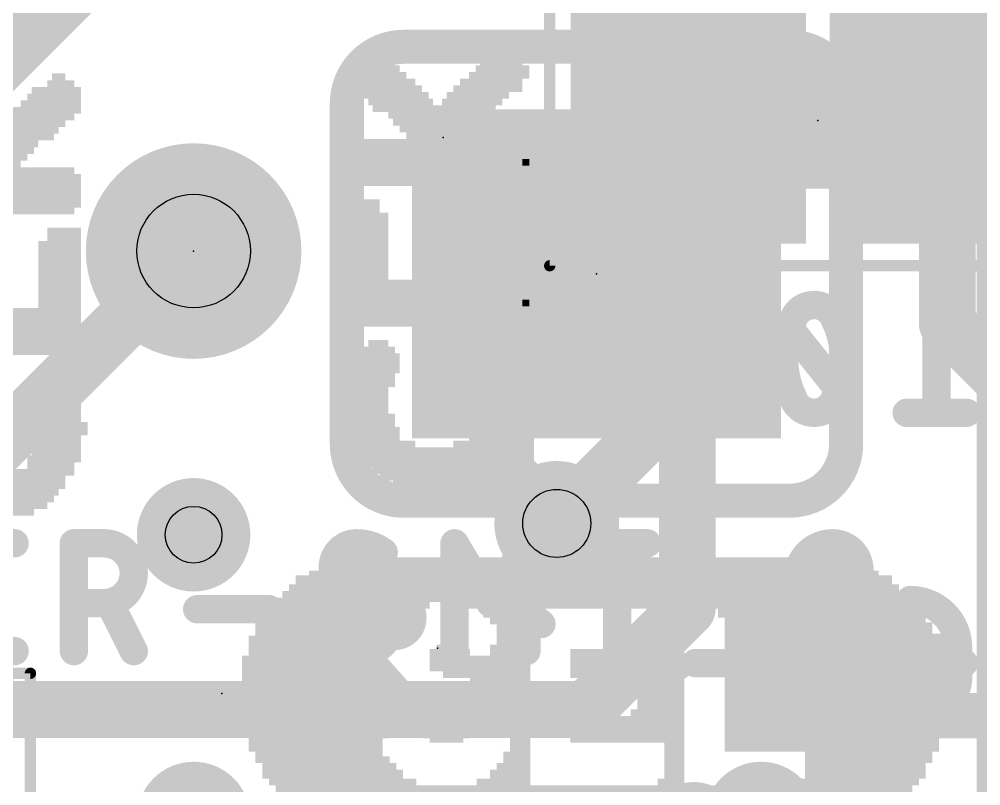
# Model space of a CAD drawing. Extents: x -28.7 to 57.9, y -15.3 to 34.1.
# Drawn here: x 19.539 to 23.844, y 15.386 to 18.818 of the extents above; entities that cross this region are included whole.
import ezdxf

# ---------------------------------------------------------------- set-up
doc = ezdxf.new("R2010")
doc.units = 0
for name, color, linetype in [('1', 12, 'CONTINUOUS'), ('16', 53, 'CONTINUOUS'), ('17', 254, 'CONTINUOUS'), ('18', 110, 'CONTINUOUS'), ('21', 41, 'CONTINUOUS'), ('22', 40, 'CONTINUOUS'), ('23', 53, 'CONTINUOUS'), ('24', 53, 'CONTINUOUS'), ('27', 253, 'CONTINUOUS'), ('28', 253, 'CONTINUOUS'), ('29', 253, 'CONTINUOUS'), ('30', 253, 'CONTINUOUS'), ('32', 253, 'CONTINUOUS'), ('36', 253, 'CONTINUOUS'), ('40', 132, 'CONTINUOUS'), ('44', 253, 'CONTINUOUS'), ('52', 253, 'CONTINUOUS')]:
    doc.layers.add(name, color=color, linetype=linetype)

# ---------------------------------------------------------------- blocks, each defined once
blk = doc.blocks.new('ROUNDP')
at = {"const_width": 0.5}
blk.add_lwpolyline([(0, -0.25, 1), (0, 0.25, 1), (0, -0.25)], format="xyb", dxfattribs=at)
blk = doc.blocks.new('RECT')
blk.add_solid([(-0.5, -0.5), (0.5, -0.5), (-0.5, 0.5), (0.5, 0.5)])
blk = doc.blocks.new('ROUNDV')
at = {"const_width": 0.5}
blk.add_lwpolyline([(0, -0.25, 1), (0, 0.25, 1), (0, -0.25)], format="xyb", dxfattribs=at)

msp = doc.modelspace()

# ---------------------------------------------------------------- linework, layer by layer
at = {"layer": '1', "const_width": 0.254}
for points in [[(23.9522, 18.5913), (20.1915, 22.352)], [(20.32, 19.4818), (17.9832, 17.145)], [(23.9522, 12.5222), (23.9522, 18.5913)], [(18.918, 16.378), (20.32, 17.78)], [(21.717, 17.6784), (21.717, 16.7894)], [(22.5298, 16.1798), (22.5298, 17.6784)], [(21.717, 16.7894), (21.9456, 16.5608)], [(22.078, 15.728), (22.5298, 16.1798)], [(15.87, 15.728), (22.078, 15.728)]]:
    msp.add_lwpolyline(points, dxfattribs=at)
at = {"layer": '1', "const_width": 0.127}
for points in [[(24.0157, 18.5913, 1), (23.8887, 18.5913)], [(20.3649, 17.7351, 1), (20.2751, 17.8249)], [(21.7805, 17.6784, 1), (21.6535, 17.6784)], [(22.5933, 17.6784, 1), (22.4663, 17.6784)], [(21.7619, 16.8343, 1), (21.6721, 16.7445)], [(21.6535, 16.7894, 1), (21.7805, 16.7894)], [(21.9007, 16.5159, 1), (21.9905, 16.6057)], [(22.5747, 16.1349, 1), (22.4849, 16.2247)], [(22.4663, 16.1798, 1), (22.5933, 16.1798)], [(22.078, 15.6645, 1), (22.078, 15.7915)], [(22.0331, 15.7729, 1), (22.1229, 15.6831)]]:
    msp.add_lwpolyline(points, format="xyb", dxfattribs=at)
at = {"layer": '16', "const_width": 0.254}
for points in [[(22.534, 18.3642), (22.534, 17.1492)], [(23.694, 18.3642), (23.694, 17.454)], [(23.694, 17.454), (24.9682, 16.1798)], [(22.534, 17.1492), (21.9456, 16.5608)]]:
    msp.add_lwpolyline(points, dxfattribs=at)
at = {"layer": '16', "const_width": 0.127}
for points in [[(22.5975, 18.3642, 1), (22.4705, 18.3642)], [(23.7575, 18.3642, 1), (23.6305, 18.3642)], [(23.7389, 17.4989, 1), (23.6491, 17.4091)], [(23.6305, 17.454, 1), (23.7575, 17.454)], [(22.5789, 17.1043, 1), (22.4891, 17.1941)], [(22.4705, 17.1492, 1), (22.5975, 17.1492)], [(21.9007, 16.6057, 1), (21.9905, 16.5159)]]:
    msp.add_lwpolyline(points, format="xyb", dxfattribs=at)
at = {"layer": '21'}
for points, const_width in [([(21.2598, 18.6944, 0.4142), (21.0058, 18.4404)], 0.1524), ([(21.2598, 18.7325, 1), (21.2598, 18.6563)], 0.0762), ([(21.2598, 18.6563, 1), (21.2598, 18.7325)], 0.0762), ([(23.241, 18.4404, 0.4142), (22.987, 18.6944)], 0.1524), ([(22.987, 18.7325, 1), (22.987, 18.6563)], 0.0762), ([(22.987, 18.6563, 1), (22.987, 18.7325)], 0.0762), ([(21.0439, 18.4404, 1), (20.9677, 18.4404)], 0.0762), ([(23.2791, 18.4404, 1), (23.2029, 18.4404)], 0.0762), ([(20.9677, 18.4404, 1), (21.0439, 18.4404)], 0.0762), ([(23.2029, 18.4404, 1), (23.2791, 18.4404)], 0.0762), ([(21.0058, 16.9164, 0.4142), (21.2598, 16.6624)], 0.1524), ([(21.0439, 16.9164, 1), (20.9677, 16.9164)], 0.0762), ([(22.987, 16.6624, 0.4142), (23.241, 16.9164)], 0.1524), ([(23.2791, 16.9164, 1), (23.2029, 16.9164)], 0.0762), ([(20.9677, 16.9164, 1), (21.0439, 16.9164)], 0.0762), ([(23.2029, 16.9164, 1), (23.2791, 16.9164)], 0.0762), ([(21.2598, 16.7005, 1), (21.2598, 16.6243)], 0.0762), ([(21.2598, 16.6243, 1), (21.2598, 16.7005)], 0.0762), ([(22.987, 16.7005, 1), (22.987, 16.6243)], 0.0762), ([(22.987, 16.6243, 1), (22.987, 16.7005)], 0.0762)]:
    msp.add_lwpolyline(points, format="xyb", dxfattribs=dict(at, const_width=const_width))
at = {"layer": '21', "const_width": 0.1524}
for points in [[(21.2598, 18.6944), (22.987, 18.6944)], [(21.0058, 16.9164), (21.0058, 18.4404)], [(23.241, 16.9164), (23.241, 18.4404)], [(22.987, 16.6624), (21.2598, 16.6624)]]:
    msp.add_lwpolyline(points, dxfattribs=at)
at = {"layer": '22', "const_width": 0.2032}
for points in [[(24.86, 15.7), (23.21, 15.7)], [(23.21, 15.7), (23.21, 14.95)]]:
    msp.add_lwpolyline(points, dxfattribs=at)
at = {"layer": '22'}
for points, const_width in [([(23.21, 15.7508, 1), (23.21, 15.6492)], 0.1016), ([(23.2608, 15.7, 1), (23.1592, 15.7)], 0.1016), ([(22.56, 15.0984, 1), (22.56, 15.3016, 1), (22.56, 15.0984)], 0.2032)]:
    msp.add_lwpolyline(points, format="xyb", dxfattribs=dict(at, const_width=const_width))
at = {"layer": '23'}
for p in [(20.32, 17.78), (22.1234, 17.6784), (20.447, 15.7988)]:
    msp.add_point(p, dxfattribs=at)
at = {"layer": '24'}
for p in [(23.114, 18.3642), (21.4376, 18.288), (21.4122, 16.002)]:
    msp.add_point(p, dxfattribs=at)
at = {"layer": '27', "const_width": 0.127}
for points in [[(19.304, 16.4719), (19.5185, 16.4719)], [(19.7839, 15.9893), (19.7839, 16.4719)], [(19.7839, 16.4719), (19.918, 16.4719)], [(21.4881, 15.9893), (21.4881, 16.4719)], [(21.4881, 16.4719), (21.649, 16.2038)], [(21.649, 16.2038), (21.8098, 16.4719)], [(21.8098, 16.4719), (21.8098, 15.9893)], [(22.0818, 16.4719), (22.35, 16.4719)], [(22.2159, 15.9893), (22.2159, 16.4719)], [(21.1442, 16.1904), (20.9967, 16.2708)], [(23.2607, 16.2574), (23.0328, 15.9893)], [(19.918, 16.2038), (19.7839, 16.2038)], [(20.0521, 15.9893), (19.9448, 16.2038)], [(20.336, 16.177), (20.6577, 16.177)], [(19.5185, 15.9893), (19.304, 15.9893)], [(23.0328, 15.9893), (23.3009, 15.9893)], [(22.5659, 15.9357), (22.7803, 15.9357)], [(23.5534, 15.9357), (23.7679, 15.9357)]]:
    msp.add_lwpolyline(points, dxfattribs=at)
at = {"layer": '27'}
for points, const_width in [([(19.5185, 16.4402, 1), (19.5185, 16.5037)], 0.0635), ([(19.8157, 16.4719, 1), (19.7522, 16.4719)], 0.0635), ([(19.7839, 16.5037, 1), (19.7839, 16.4402)], 0.0635), ([(19.918, 16.2038, 1), (19.918, 16.4719)], 0.127), ([(19.918, 16.5037, 1), (19.918, 16.4402)], 0.0635), ([(19.918, 16.4402, 1), (19.918, 16.5037)], 0.0635), ([(21.0504, 16.4719, 0.4142), (20.9431, 16.3647)], 0.127), ([(21.171, 16.4317, 0.1623), (21.0504, 16.4719)], 0.127), ([(21.0504, 16.5036, 1), (21.0504, 16.4402)], 0.0635), ([(21.0504, 16.4401, 1), (21.0504, 16.5036)], 0.0635), ([(21.5199, 16.4719, 1), (21.4564, 16.4719)], 0.0635), ([(21.5153, 16.4882, 1), (21.4609, 16.4556)], 0.0635), ([(21.8416, 16.4719, 1), (21.7781, 16.4719)], 0.0635), ([(21.8371, 16.4556, 1), (21.7826, 16.4882)], 0.0635), ([(22.0818, 16.5037, 1), (22.0818, 16.4402)], 0.0635), ([(22.2477, 16.4719, 1), (22.1842, 16.4719)], 0.0635), ([(22.35, 16.4402, 1), (22.35, 16.5037)], 0.0635), ([(23.1803, 16.4719, 0.3252), (23.0328, 16.3647)], 0.127), ([(23.3009, 16.3512, 0.4142), (23.1803, 16.4719)], 0.127), ([(23.1803, 16.5036, 1), (23.1803, 16.4401)], 0.0635), ([(23.1803, 16.4402, 1), (23.1803, 16.5036)], 0.0635), ([(21.152, 16.4063, 1), (21.1901, 16.4571)], 0.0635), ([(20.9431, 16.3647, 0.2656), (20.9967, 16.2708)], 0.127), ([(20.9749, 16.3647, 1), (20.9114, 16.3647)], 0.0635), ([(23.0026, 16.3744, 1), (23.063, 16.3549)], 0.0635), ([(23.2607, 16.2574, 0.2053), (23.3009, 16.3512)], 0.127), ([(23.3327, 16.3512, 1), (23.2692, 16.3512)], 0.0635), ([(20.9114, 16.3647, 1), (20.9749, 16.3647)], 0.0635), ([(23.2692, 16.3512, 1), (23.3327, 16.3512)], 0.0635), ([(21.0119, 16.2987, 1), (20.9815, 16.2429)], 0.0635), ([(20.9806, 16.2435, 1), (21.0129, 16.2982)], 0.0635), ([(23.2849, 16.2368, 1), (23.2365, 16.278)], 0.0635), ([(23.2388, 16.2804, 1), (23.2826, 16.2344)], 0.0635), ([(19.7839, 16.2355, 1), (19.7839, 16.172)], 0.0635), ([(19.918, 16.2355, 1), (19.918, 16.172)], 0.0635), ([(19.9732, 16.218, 1), (19.9164, 16.1896)], 0.0635), ([(19.918, 16.172, 1), (19.918, 16.2355)], 0.0635), ([(20.336, 16.2087, 1), (20.336, 16.1452)], 0.0635), ([(20.6577, 16.1452, 1), (20.6577, 16.2087)], 0.0635), ([(21.1978, 16.0965, 0.2656), (21.1442, 16.1904)], 0.127), ([(21.1603, 16.2177, 1), (21.1281, 16.163)], 0.0635), ([(21.129, 16.1625, 1), (21.1594, 16.2183)], 0.0635), ([(21.6218, 16.2201, 1), (21.6762, 16.1875)], 0.0635), ([(21.6218, 16.1875, 1), (21.6762, 16.2201)], 0.0635), ([(21.0906, 15.9893, 0.4142), (21.1978, 16.0965)], 0.127), ([(21.2296, 16.0965, 1), (21.1661, 16.0965)], 0.0635), ([(20.9297, 16.0563, 0.2), (21.0906, 15.9893)], 0.127), ([(20.9523, 16.0787, 1), (20.9072, 16.034)], 0.0635), ([(21.1661, 16.0965, 1), (21.2296, 16.0965)], 0.0635), ([(19.5185, 15.9575, 1), (19.5185, 16.021)], 0.0635), ([(19.7522, 15.9893, 1), (19.8157, 15.9893)], 0.0635), ([(20.0237, 15.9751, 1), (20.0805, 16.0035)], 0.0635), ([(21.0906, 16.021, 1), (21.0906, 15.9575)], 0.0635), ([(21.0906, 15.9576, 1), (21.0906, 16.021)], 0.0635), ([(21.4564, 15.9893, 1), (21.5199, 15.9893)], 0.0635), ([(21.7781, 15.9893, 1), (21.8416, 15.9893)], 0.0635), ([(22.1842, 15.9893, 1), (22.2477, 15.9893)], 0.0635), ([(23.0328, 16.021, 1), (23.0328, 15.9575)], 0.0635), ([(23.0086, 16.0099, 1), (23.057, 15.9687)], 0.0635), ([(23.3009, 15.9575, 1), (23.3009, 16.021)], 0.0635), ([(22.5659, 15.9674, 1), (22.5659, 15.9039)], 0.0635), ([(22.7803, 15.9039, 1), (22.7803, 15.9674)], 0.0635), ([(23.5534, 15.9674, 1), (23.5534, 15.9039)], 0.0635), ([(23.7679, 15.9039, 1), (23.7679, 15.9674)], 0.0635)]:
    msp.add_lwpolyline(points, format="xyb", dxfattribs=dict(at, const_width=const_width))
at = {"layer": '28', "const_width": 0.127}
for points in [[(22.6625, 17.0561), (22.6625, 17.5387)], [(23.78, 17.4315), (23.6459, 17.5387)], [(23.6459, 17.5387), (23.6459, 17.0561)], [(23.2046, 17.1633), (22.9901, 17.4315)], [(22.448, 17.3778), (22.6625, 17.217)], [(22.448, 17.0561), (22.5687, 17.284)], [(23.78, 17.0561), (23.5119, 17.0561)], [(21.2992, 15.7353), (20.8702, 16.2179)], [(21.8771, 16.1107), (21.743, 16.2179)], [(21.743, 16.2179), (21.743, 15.7353)], [(22.8794, 15.7353), (22.7721, 16.2179)], [(23.2011, 16.2179), (23.0938, 15.7353)], [(22.9866, 16.057), (22.8794, 15.7353)], [(23.0938, 15.7353), (22.9866, 16.057)], [(23.7424, 16.0034), (23.5816, 16.0034)], [(23.7424, 15.8694), (23.7424, 16.0034)], [(22.4891, 15.923), (22.1674, 15.923)], [(23.4743, 15.8962), (23.4743, 15.8694)], [(21.8771, 15.7353), (21.609, 15.7353)]]:
    msp.add_lwpolyline(points, dxfattribs=at)
at = {"layer": '28'}
for points, const_width in [([(22.6942, 17.5387, 1), (22.6307, 17.5387)], 0.0635), ([(23.0973, 17.5387, 0.3205), (23.0035, 17.4717)], 0.127), ([(23.1911, 17.4717, 0.3205), (23.0973, 17.5387)], 0.127), ([(23.0973, 17.5704, 1), (23.0973, 17.507)], 0.0635), ([(23.0973, 17.507, 1), (23.0973, 17.5704)], 0.0635), ([(23.6658, 17.5635, 1), (23.6261, 17.5139)], 0.0635), ([(23.6777, 17.5387, 1), (23.6142, 17.5387)], 0.0635), ([(23.0035, 17.4717, 0.1139), (22.9633, 17.2974)], 0.127), ([(23.032, 17.4578, 1), (22.9749, 17.4856)], 0.0635), ([(23.2314, 17.2974, 0.1139), (23.1911, 17.4717)], 0.127), ([(23.2197, 17.4856, 1), (23.1626, 17.4578)], 0.0635), ([(23.0149, 17.4513, 1), (22.9653, 17.4116)], 0.0635), ([(22.9734, 17.482, 1), (23.0335, 17.4614)], 0.0635), ([(23.1611, 17.4614, 1), (23.2212, 17.482)], 0.0635), ([(23.7602, 17.4067, 1), (23.7998, 17.4562)], 0.0635), ([(22.4671, 17.4032, 1), (22.429, 17.3524)], 0.0635), ([(22.5967, 17.2691, 1), (22.5406, 17.2988)], 0.0635), ([(22.9633, 17.2974, 0.1139), (23.0035, 17.1231)], 0.127), ([(22.995, 17.2974, 1), (22.9315, 17.2974)], 0.0635), ([(23.1911, 17.1231, 0.1139), (23.2314, 17.2974)], 0.127), ([(23.2631, 17.2974, 1), (23.1996, 17.2974)], 0.0635), ([(22.9315, 17.2974, 1), (22.995, 17.2974)], 0.0635), ([(23.1996, 17.2974, 1), (23.2631, 17.2974)], 0.0635), ([(22.6434, 17.1916, 1), (22.6815, 17.2424)], 0.0635), ([(23.0335, 17.1334, 1), (22.9734, 17.1128)], 0.0635), ([(23.0035, 17.1231, 0.3204), (23.0973, 17.0561)], 0.127), ([(23.0973, 17.0561, 0.3205), (23.1911, 17.1231)], 0.127), ([(23.2212, 17.1128, 1), (23.1611, 17.1334)], 0.0635), ([(23.1798, 17.1435, 1), (23.2293, 17.1832)], 0.0635), ([(22.9749, 17.1092, 1), (23.032, 17.137)], 0.0635), ([(23.1626, 17.137, 1), (23.2197, 17.1092)], 0.0635), ([(22.4199, 17.071, 1), (22.4761, 17.0412)], 0.0635), ([(23.0973, 17.0878, 1), (23.0973, 17.0244)], 0.0635), ([(23.0973, 17.0244, 1), (23.0973, 17.0878)], 0.0635), ([(23.5119, 17.0878, 1), (23.5119, 17.0244)], 0.0635), ([(23.78, 17.0244, 1), (23.78, 17.0878)], 0.0635), ([(22.6307, 17.0561, 1), (22.6942, 17.0561)], 0.0635), ([(23.6142, 17.0561, 1), (23.6777, 17.0561)], 0.0635), ([(20.8939, 16.239, 1), (20.8464, 16.1968)], 0.0635), ([(21.2992, 16.1375, 1), (21.1383, 16.1375)], 0.127), ([(21.7629, 16.2427, 1), (21.7232, 16.1931)], 0.0635), ([(21.7748, 16.2179, 1), (21.7113, 16.2179)], 0.0635), ([(22.8031, 16.2248, 1), (22.7411, 16.211)], 0.0635), ([(23.2321, 16.211, 1), (23.1701, 16.2248)], 0.0635), ([(23.7424, 16.0034, 0.4142), (23.528, 16.2179)], 0.127), ([(23.528, 16.2496, 1), (23.528, 16.1861)], 0.0635), ([(21.17, 16.1375, 1), (21.1065, 16.1375)], 0.0635), ([(21.1383, 16.1375, 1), (21.2991, 16.1375)], 0.127), ([(21.3309, 16.1375, 1), (21.2674, 16.1375)], 0.0635), ([(21.1065, 16.1375, 1), (21.17, 16.1375)], 0.0635), ([(21.2674, 16.1375, 1), (21.3309, 16.1375)], 0.0635), ([(21.8572, 16.0859, 1), (21.8969, 16.1354)], 0.0635), ([(23.0167, 16.0671, 1), (22.9565, 16.047)], 0.0635), ([(23.0167, 16.047, 1), (22.9565, 16.0671)], 0.0635), ([(23.5816, 16.0034, 0.4142), (23.4743, 15.8962)], 0.127), ([(23.5816, 16.0352, 1), (23.5816, 15.9717)], 0.0635), ([(23.5816, 15.9717, 1), (23.5816, 16.0352)], 0.0635), ([(23.7742, 16.0034, 1), (23.7107, 16.0034)], 0.0635), ([(23.7424, 15.9717, 1), (23.7424, 16.0352)], 0.0635), ([(23.7107, 16.0034, 1), (23.7742, 16.0034)], 0.0635), ([(22.1674, 15.9547, 1), (22.1674, 15.8912)], 0.0635), ([(22.4891, 15.8912, 1), (22.4891, 15.9547)], 0.0635), ([(21.031, 15.8157, 1), (20.8702, 15.8157)], 0.127), ([(23.5061, 15.8962, 1), (23.4426, 15.8962)], 0.0635), ([(23.4743, 15.8694, 1), (23.7424, 15.8694)], 0.127), ([(23.5061, 15.8694, 1), (23.4426, 15.8694)], 0.0635), ([(23.4426, 15.8962, 1), (23.5061, 15.8962)], 0.0635), ([(23.7742, 15.8694, 1), (23.7107, 15.8694)], 0.0635), ([(23.4426, 15.8694, 1), (23.5061, 15.8694)], 0.0635), ([(23.7107, 15.8694, 1), (23.7742, 15.8694)], 0.0635), ([(20.8702, 15.8157, 1), (21.031, 15.8157)], 0.127), ([(20.9019, 15.8157, 1), (20.8384, 15.8157)], 0.0635), ([(20.8384, 15.8157, 1), (20.9019, 15.8157)], 0.0635), ([(21.0628, 15.8157, 1), (20.9993, 15.8157)], 0.0635), ([(20.9993, 15.8157, 1), (21.0628, 15.8157)], 0.0635), ([(21.609, 15.7671, 1), (21.609, 15.7035)], 0.0635), ([(21.8771, 15.7035, 1), (21.8771, 15.7671)], 0.0635), ([(21.2754, 15.7142, 1), (21.3229, 15.7564)], 0.0635), ([(21.7113, 15.7353, 1), (21.7748, 15.7353)], 0.0635), ([(22.8492, 15.7453, 1), (22.9095, 15.7253)], 0.0635), ([(22.8484, 15.7284, 1), (22.9104, 15.7422)], 0.0635), ([(23.0629, 15.7422, 1), (23.1248, 15.7284)], 0.0635), ([(23.0637, 15.7253, 1), (23.124, 15.7453)], 0.0635)]:
    msp.add_lwpolyline(points, format="xyb", dxfattribs=dict(at, const_width=const_width))
at = {"layer": '40', "const_width": 0.0508}
for points in [[(21.914, 19.0142), (21.914, 17.7142)], [(21.914, 17.7142), (24.314, 17.7142)], [(19.5896, 15.89), (17.1896, 15.89)], [(19.5896, 14.59), (19.5896, 15.89)]]:
    msp.add_lwpolyline(points, dxfattribs=at)
at = {"layer": '40', "const_width": 0.0254}
for points in [[(21.914, 17.7269, 1), (21.914, 17.7015)], [(21.9013, 17.7142, 1), (21.9267, 17.7142)], [(19.6023, 15.89, 1), (19.5769, 15.89)], [(19.5896, 15.8773, 1), (19.5896, 15.9027)]]:
    msp.add_lwpolyline(points, format="xyb", dxfattribs=at)
at = {"layer": '44'}
for centre, radius in [((20.32, 17.78), 0.254), ((21.9456, 16.5608), 0.1524), ((20.32, 16.51), 0.127)]:
    msp.add_circle(centre, radius, dxfattribs=at)
at = {"layer": '52', "const_width": 0.1524}
for points in [[(23.3844, 18.5928), (22.8436, 18.5928)], [(22.8436, 18.1356), (23.3844, 18.1356)]]:
    msp.add_lwpolyline(points, dxfattribs=at)
at = {"layer": '52', "const_width": 0.0762}
for points in [[(22.8436, 18.6309, 1), (22.8436, 18.5547)], [(23.3844, 18.5547, 1), (23.3844, 18.6309)], [(22.8436, 18.1737, 1), (22.8436, 18.0975)], [(23.3844, 18.0975, 1), (23.3844, 18.1737)]]:
    msp.add_lwpolyline(points, format="xyb", dxfattribs=at)

# ---------------------------------------------------------------- block references
at = {"layer": '1', "xscale": 0.635, "yscale": 1.27}
for p in [(21.717, 17.6784), (22.5298, 17.6784)]:
    msp.add_blockref('RECT', p, dxfattribs=at)
at = {"layer": '16', "xscale": 0.85, "yscale": 0.9, "rotation": 180}
for p in [(22.534, 18.3642), (23.694, 18.3642)]:
    msp.add_blockref('RECT', p, dxfattribs=at)
at = {"layer": '17', "xscale": 0.762, "yscale": 0.762}
msp.add_blockref('ROUNDP', (20.32, 17.78), dxfattribs=at)
msp.add_blockref('ROUNDP', (20.32, 17.78), dxfattribs=at)
at = {"layer": '18'}
for p, xscale, yscale in [((21.9456, 16.5608), 0.5588, 0.5588), ((21.9456, 16.5608), 0.5588, 0.5588), ((20.32, 16.51), 0.508, 0.508), ((20.32, 16.51), 0.508, 0.508), ((20.32, 15.24), 0.508, 0.508), ((20.32, 15.24), 0.508, 0.508), ((22.86, 15.24), 0.508, 0.508), ((22.86, 15.24), 0.508, 0.508)]:
    msp.add_blockref('ROUNDV', p, dxfattribs=dict(at, xscale=xscale, yscale=yscale))
at = {"layer": '21', "rotation": 90}
for p, xscale, yscale in [((19.5906, 18.9398), 0.27, 0.03), ((19.5606, 18.9248), 0.24, 0.03), ((19.5256, 18.9098), 0.21, 0.04), ((19.7006, 18.44), 0.27, 0.03), ((19.7306, 18.455), 0.24, 0.03), ((19.6106, 18.38), 0.27, 0.03), ((19.6456, 18.395), 0.24, 0.04), ((19.6806, 18.41), 0.27, 0.03), ((19.7656, 18.455), 0.18, 0.04), ((19.8006, 18.455), 0.12, 0.03), ((19.5906, 18.35), 0.27, 0.03), ((19.5256, 18.185), 0.48, 0.04), ((19.5606, 18.32), 0.27, 0.03), ((19.5606, 18.05), 0.21, 0.03), ((19.5906, 18.05), 0.21, 0.03), ((19.6106, 18.05), 0.21, 0.03), ((19.6456, 18.05), 0.21, 0.04), ((19.6806, 18.05), 0.21, 0.03), ((19.7006, 18.05), 0.21, 0.03), ((19.7306, 18.05), 0.21, 0.03), ((19.7656, 18.05), 0.21, 0.04), ((19.8006, 18.05), 0.15, 0.03), ((19.6806, 17.6), 0.57, 0.03), ((19.7006, 17.6), 0.57, 0.03), ((19.7306, 17.6), 0.57, 0.03), ((19.7656, 17.6), 0.57, 0.04), ((19.8006, 17.615), 0.54, 0.03), ((19.6456, 17.57), 0.51, 0.04), ((19.5256, 17.42), 0.21, 0.04), ((19.5606, 17.42), 0.21, 0.03), ((19.5906, 17.42), 0.21, 0.03), ((19.6106, 17.42), 0.21, 0.03), ((19.6106, 17.135), 0.18, 0.03), ((19.6456, 16.94), 0.63, 0.04), ((19.6806, 16.955), 0.6, 0.03), ((19.7006, 16.97), 0.57, 0.03), ((19.7306, 16.97), 0.51, 0.03), ((19.5906, 17.15), 0.09, 0.03), ((19.7656, 16.985), 0.42, 0.04), ((19.8006, 16.985), 0.3, 0.03), ((19.8306, 16.985), 0.06, 0.03), ((19.6106, 16.775), 0.3, 0.03), ((19.5906, 16.73), 0.27, 0.03), ((19.5256, 16.7), 0.21, 0.04), ((19.5606, 16.7), 0.21, 0.03)]:
    msp.add_blockref('RECT', p, dxfattribs=dict(at, xscale=xscale, yscale=yscale))
at = {"layer": '21'}
for p, xscale, yscale in [((22.112, 16.3938), 2.25, 0.03), ((22.112, 16.3638), 2.43, 0.03), ((22.112, 16.3088), 2.67, 0.04), ((22.112, 16.3388), 2.55, 0.02), ((22.112, 16.2738), 2.73, 0.03), ((22.112, 16.2188), 2.85, 0.02), ((22.112, 16.2438), 2.79, 0.03), ((21.017, 16.1938), 0.72, 0.03), ((22.547, 16.1938), 2.04, 0.03), ((20.957, 16.1588), 0.66, 0.04), ((21.722, 16.1588), 0.21, 0.04), ((22.472, 16.1588), 0.09, 0.04), ((23.132, 16.1588), 0.93, 0.04), ((20.912, 16.1038), 0.63, 0.03), ((20.942, 16.1238), 0.63, 0.03), ((21.737, 16.1238), 0.18, 0.03), ((21.752, 16.1038), 0.15, 0.03), ((22.472, 16.1238), 0.09, 0.03), ((22.472, 16.1038), 0.09, 0.03), ((23.147, 16.1238), 0.9, 0.03), ((23.162, 16.1038), 0.93, 0.03), ((20.882, 16.0388), 0.63, 0.04), ((20.897, 16.0738), 0.6, 0.03), ((21.752, 16.0738), 0.15, 0.03), ((21.752, 16.0388), 0.15, 0.04), ((22.472, 16.0738), 0.09, 0.03), ((22.472, 16.0388), 0.09, 0.04), ((23.162, 16.0738), 0.93, 0.03), ((23.177, 16.0388), 0.96, 0.04), ((20.882, 16.0038), 0.63, 0.03), ((21.452, 16.0038), 0.09, 0.03), ((21.737, 16.0038), 0.18, 0.03), ((22.457, 16.0038), 0.12, 0.03), ((23.177, 16.0038), 0.96, 0.03), ((20.852, 15.9538), 0.63, 0.03), ((20.867, 15.9838), 0.6, 0.03), ((21.467, 15.9838), 0.18, 0.03), ((21.602, 15.9538), 0.45, 0.03), ((21.737, 15.9838), 0.18, 0.03), ((22.262, 15.9838), 0.51, 0.03), ((22.262, 15.9538), 0.51, 0.03), ((23.177, 15.9838), 0.96, 0.03), ((23.192, 15.9538), 0.99, 0.03), ((20.867, 15.9188), 0.66, 0.04), ((21.602, 15.9188), 0.45, 0.04), ((22.262, 15.9188), 0.51, 0.04), ((23.192, 15.9188), 0.99, 0.04), ((20.867, 15.8838), 0.66, 0.03), ((21.632, 15.8838), 0.39, 0.03), ((22.262, 15.8838), 0.51, 0.03), ((23.192, 15.8838), 0.99, 0.03), ((20.867, 15.8538), 0.66, 0.03), ((20.882, 15.8338), 0.69, 0.03), ((21.692, 15.8538), 0.27, 0.03), ((21.737, 15.8338), 0.18, 0.03), ((22.412, 15.8538), 0.21, 0.03), ((22.412, 15.8338), 0.21, 0.03), ((23.192, 15.8538), 0.99, 0.03), ((23.192, 15.8338), 0.99, 0.03), ((20.882, 15.7988), 0.69, 0.04), ((21.752, 15.7988), 0.15, 0.04), ((22.412, 15.7988), 0.21, 0.04), ((23.192, 15.7988), 0.99, 0.04), ((20.912, 15.7638), 0.75, 0.03), ((20.942, 15.7438), 0.81, 0.03), ((21.767, 15.7638), 0.12, 0.03), ((21.767, 15.7438), 0.12, 0.03), ((22.412, 15.7638), 0.21, 0.03), ((22.412, 15.7438), 0.21, 0.03), ((23.192, 15.7638), 0.99, 0.03), ((23.192, 15.7438), 0.99, 0.03), ((21.002, 15.7138), 0.93, 0.03), ((21.782, 15.7138), 0.09, 0.03), ((22.397, 15.7138), 0.24, 0.03), ((23.192, 15.7138), 0.99, 0.03), ((21.032, 15.6788), 0.99, 0.04), ((21.782, 15.6788), 0.09, 0.04), ((22.262, 15.6788), 0.51, 0.04), ((23.192, 15.6788), 0.99, 0.04), ((20.882, 15.6438), 0.69, 0.03), ((20.882, 15.6138), 0.63, 0.03), ((21.437, 15.6438), 0.24, 0.03), ((21.452, 15.6138), 0.21, 0.03), ((21.782, 15.6438), 0.09, 0.03), ((21.782, 15.6138), 0.09, 0.03), ((22.262, 15.6438), 0.51, 0.03), ((22.262, 15.6138), 0.51, 0.03), ((23.192, 15.6438), 0.99, 0.03), ((23.177, 15.6138), 0.96, 0.03), ((20.867, 15.5938), 0.6, 0.03), ((21.452, 15.5938), 0.15, 0.03), ((21.782, 15.5938), 0.09, 0.03), ((22.262, 15.5938), 0.51, 0.03), ((23.177, 15.5938), 0.96, 0.03), ((20.867, 15.5588), 0.6, 0.04), ((20.882, 15.5238), 0.57, 0.03), ((21.767, 15.5238), 0.12, 0.03), ((21.782, 15.5588), 0.09, 0.04), ((22.472, 15.5588), 0.09, 0.04), ((22.472, 15.5238), 0.09, 0.03), ((23.177, 15.5588), 0.96, 0.04), ((23.342, 15.5238), 0.57, 0.03), ((20.897, 15.5038), 0.6, 0.03), ((21.767, 15.5038), 0.12, 0.03), ((22.472, 15.5038), 0.09, 0.03), ((23.342, 15.5038), 0.57, 0.03), ((20.927, 15.4738), 0.6, 0.03), ((20.942, 15.4388), 0.63, 0.04), ((21.737, 15.4388), 0.18, 0.04), ((21.752, 15.4738), 0.15, 0.03), ((22.472, 15.4738), 0.09, 0.03), ((22.472, 15.4388), 0.09, 0.04), ((23.327, 15.4738), 0.54, 0.03), ((23.327, 15.4388), 0.54, 0.04), ((20.987, 15.4038), 0.66, 0.03), ((21.707, 15.4038), 0.24, 0.03), ((22.457, 15.4038), 0.12, 0.03), ((23.297, 15.4038), 0.54, 0.03), ((22.112, 15.3738), 2.85, 0.03)]:
    msp.add_blockref('RECT', p, dxfattribs=dict(at, xscale=xscale, yscale=yscale))
at = {"layer": '22', "rotation": 90}
for p, xscale, yscale in [((21.0872, 18.582), 0.24, 0.03), ((21.1172, 18.567), 0.27, 0.03), ((21.6872, 18.567), 0.27, 0.03), ((21.7172, 18.582), 0.24, 0.03), ((21.0172, 18.582), 0.12, 0.03), ((21.0522, 18.582), 0.18, 0.04), ((21.1372, 18.537), 0.27, 0.03), ((21.1722, 18.522), 0.24, 0.04), ((21.2072, 18.507), 0.27, 0.03), ((21.6172, 18.507), 0.27, 0.03), ((21.6522, 18.537), 0.27, 0.04), ((21.7372, 18.582), 0.18, 0.03), ((21.7722, 18.567), 0.15, 0.04), ((21.2272, 18.477), 0.27, 0.03), ((21.5972, 18.477), 0.27, 0.03), ((21.8072, 18.582), 0.06, 0.03), ((21.2572, 18.447), 0.27, 0.03), ((21.2922, 18.312), 0.48, 0.04), ((21.5322, 18.312), 0.48, 0.04), ((21.5672, 18.447), 0.27, 0.03), ((21.3272, 18.297), 0.45, 0.03), ((21.4972, 18.297), 0.45, 0.03), ((21.3572, 18.282), 0.42, 0.03), ((21.4672, 18.282), 0.42, 0.03), ((21.3772, 18.267), 0.39, 0.03), ((21.4122, 18.252), 0.36, 0.04), ((21.4472, 18.267), 0.39, 0.03), ((21.0172, 18.177), 0.15, 0.03), ((21.0522, 18.177), 0.21, 0.04), ((21.0872, 18.177), 0.21, 0.03), ((21.1172, 18.177), 0.21, 0.03), ((21.1372, 18.177), 0.21, 0.03), ((21.1722, 18.177), 0.21, 0.04), ((21.2072, 18.177), 0.21, 0.03), ((21.2272, 18.177), 0.21, 0.03), ((21.2572, 18.177), 0.21, 0.03), ((21.5672, 18.177), 0.21, 0.03), ((21.5972, 18.177), 0.21, 0.03), ((21.6172, 18.177), 0.21, 0.03), ((21.6522, 18.177), 0.21, 0.04), ((21.6872, 18.177), 0.21, 0.03), ((21.7172, 18.177), 0.21, 0.03), ((21.7372, 18.177), 0.21, 0.03), ((21.7722, 18.177), 0.15, 0.04), ((21.8072, 18.177), 0.03, 0.03), ((21.0172, 17.742), 0.54, 0.03), ((21.0522, 17.727), 0.57, 0.04), ((21.0872, 17.727), 0.57, 0.03), ((21.1172, 17.727), 0.57, 0.03), ((21.1372, 17.727), 0.57, 0.03), ((21.1722, 17.697), 0.51, 0.04), ((21.2072, 17.547), 0.21, 0.03), ((21.2272, 17.547), 0.21, 0.03), ((21.2572, 17.547), 0.21, 0.03), ((21.2922, 17.547), 0.21, 0.04), ((21.3272, 17.547), 0.21, 0.03), ((21.3572, 17.547), 0.21, 0.03), ((21.3772, 17.547), 0.21, 0.03), ((21.4122, 17.547), 0.21, 0.04), ((21.4472, 17.547), 0.21, 0.03), ((21.4672, 17.547), 0.21, 0.03), ((21.4972, 17.547), 0.21, 0.03), ((21.5322, 17.547), 0.21, 0.04), ((21.5672, 17.547), 0.21, 0.03), ((21.5972, 17.547), 0.21, 0.03), ((21.6172, 17.547), 0.21, 0.03), ((21.6522, 17.547), 0.21, 0.04), ((21.6872, 17.547), 0.21, 0.03), ((21.7172, 17.547), 0.21, 0.03), ((21.7372, 17.547), 0.21, 0.03), ((21.7722, 17.547), 0.15, 0.04), ((21.8072, 17.547), 0.03, 0.03), ((21.0872, 17.097), 0.51, 0.03), ((21.1172, 17.097), 0.57, 0.03), ((21.1372, 17.082), 0.6, 0.03), ((21.1722, 17.067), 0.63, 0.04), ((21.2072, 17.262), 0.18, 0.03), ((21.5972, 17.277), 0.15, 0.03), ((21.6172, 17.067), 0.63, 0.03), ((21.6522, 17.082), 0.6, 0.04), ((21.6872, 17.097), 0.57, 0.03), ((21.7172, 17.112), 0.54, 0.03), ((21.0522, 17.112), 0.42, 0.04), ((21.2272, 17.277), 0.09, 0.03), ((21.5672, 17.277), 0.09, 0.03), ((21.7372, 17.097), 0.45, 0.03), ((21.0172, 17.112), 0.3, 0.03), ((21.7722, 17.097), 0.33, 0.04), ((20.9872, 17.112), 0.06, 0.03), ((21.8072, 17.097), 0.15, 0.03), ((21.2072, 16.902), 0.3, 0.03), ((21.5972, 16.872), 0.3, 0.03), ((21.2272, 16.857), 0.27, 0.03), ((21.5672, 16.842), 0.24, 0.03), ((21.2572, 16.827), 0.21, 0.03), ((21.2922, 16.827), 0.21, 0.04), ((21.4972, 16.812), 0.24, 0.03), ((21.5322, 16.827), 0.21, 0.04), ((21.3272, 16.797), 0.21, 0.03), ((21.3572, 16.797), 0.21, 0.03), ((21.3772, 16.797), 0.21, 0.03), ((21.4122, 16.797), 0.21, 0.04), ((21.4472, 16.797), 0.21, 0.03), ((21.4672, 16.797), 0.21, 0.03)]:
    msp.add_blockref('RECT', p, dxfattribs=dict(at, xscale=xscale, yscale=yscale))
at = {"layer": '29'}
for name, p, xscale, yscale in [('RECT', (21.717, 17.6784), 0.8382, 1.4732), ('RECT', (22.5298, 17.6784), 0.8382, 1.4732), ('ROUNDP', (20.32, 17.78), 0.9652, 0.9652)]:
    msp.add_blockref(name, p, dxfattribs=dict(at, xscale=xscale, yscale=yscale))
at = {"layer": '30', "xscale": 1.0532, "yscale": 1.1032, "rotation": 180}
for p in [(22.534, 18.3642), (23.694, 18.3642)]:
    msp.add_blockref('RECT', p, dxfattribs=at)
at = {"layer": '30', "xscale": 0.9652, "yscale": 0.9652}
msp.add_blockref('ROUNDP', (20.32, 17.78), dxfattribs=at)
at = {"layer": '32', "xscale": 0.85, "yscale": 0.9, "rotation": 180}
for p in [(22.534, 18.3642), (23.694, 18.3642)]:
    msp.add_blockref('RECT', p, dxfattribs=at)
at = {"layer": '36', "xscale": 0.3998, "yscale": 0.6, "rotation": 180}
msp.add_blockref('RECT', (23.114, 18.3642), dxfattribs=at)
at = {"layer": '52', "xscale": 0.3, "yscale": 0.6096, "rotation": 180}
for p in [(22.7052, 18.3642), (23.518, 18.3642)]:
    msp.add_blockref('RECT', p, dxfattribs=at)

doc.saveas('drawing.dxf')
